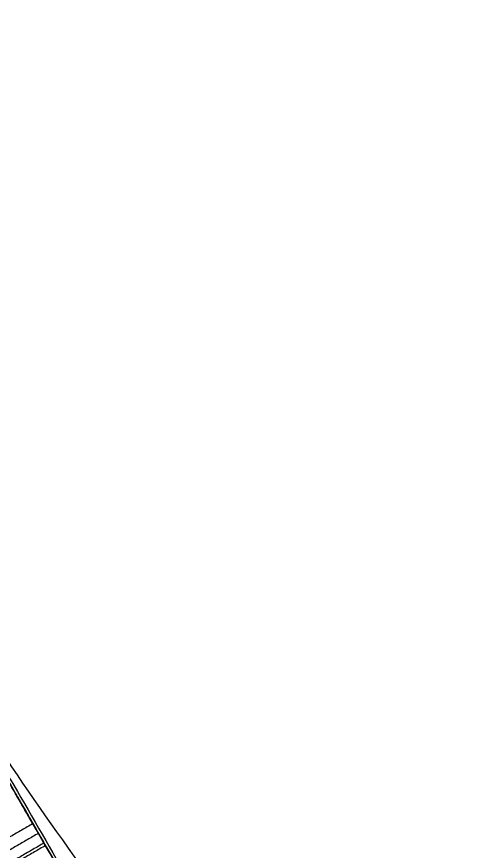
# Model space of a CAD drawing. Header units: millimetres. Extents: x -610 to 610, y -610 to 610.
# Drawn here: x -451.7 to -369.4, y -319.9 to -173.5 of the extents above; entities that cross this region are included whole.
import ezdxf

# ---------------------------------------------------------------- set-up
doc = ezdxf.new("R2010")
doc.units = ezdxf.units.MM
doc.layers.add('base', color=7, linetype='Continuous', true_color=0xffecbc)

msp = doc.modelspace()

# ---------------------------------------------------------------- linework, layer by layer
at = {"layer": 'base'}
msp.add_line((-586.12, -77.24, 122.97), (-384.99, -425.61, 122.97), dxfattribs=at)
for centre, radius in [((0, 0, 249.47), 610), ((0, 0, 250.47), 610), ((0, 0, 243.46), 607.51), ((0, 0, 256.48), 607.51), ((0, 0, 240.97), 601.5), ((0, 0, 258.97), 601.5)]:
    msp.add_circle(centre, radius, dxfattribs=at)
at = {"layer": 'base', "extrusion": (0, 0, -1)}
for centre, radius in [((0, 0, 3.53), 610), ((0, 0, 4.53), 610), ((0, 0, -2.48), 607.51), ((0, 0, 10.54), 607.51), ((0, 0, -4.97), 601.5), ((0, 0, 13.03), 601.5)]:
    msp.add_circle(centre, radius, dxfattribs=at)
at = {"layer": 'base'}
for points, weights, degree, knots in [([(-495.2, -356.2, -4.03), (-851.4, 139, -4.03), (-356.2, 495.2, -4.03), (139, 851.4, -4.03), (495.2, 356.2, -4.03), (851.4, -139, -4.03), (356.2, -495.2, -4.03), (-139, -851.4, -4.03), (-495.2, -356.2, -4.03)], [1, 0.707106781187, 1, 0.707106781187, 1, 0.707106781187, 1, 0.707106781187, 1], 2, [0, 0, 0, 958.185759, 958.185759, 1916.371519, 1916.371519, 2874.557278, 2874.557278, 3832.743037, 3832.743037, 3832.743037]), ([(-610, 0, 249.97), (-610, -610, 249.97), (0, -610, 249.97), (610, -610, 249.97), (610, 0, 249.97), (610, 610, 249.97), (0, 610, 249.97), (-610, 610, 249.97), (-610, 0, 249.97)], [1, 0.707106781187, 1, 0.707106781187, 1, 0.707106781187, 1, 0.707106781187, 1], 2, [0, 0, 0, 958.185759, 958.185759, 1916.371519, 1916.371519, 2874.557278, 2874.557278, 3832.743037, 3832.743037, 3832.743037]), ([(32.65, -544.76, 240.97), (-510.36, -577.3, 240.97), (-544.65, -34.4, 240.97), (-578.93, 508.51, 240.97), (-36.14, 544.54, 240.97), (506.65, 580.56, 240.97), (544.42, 37.89, 240.97), (582.18, -504.79, 240.97), (39.63, -544.29, 240.97)], [1, 0.708239625255, 1, 0.708239625255, 1, 0.708239625255, 1, 0.708239625255, 1], 2, [654.018286, 654.018286, 654.018286, 1509.504571, 1509.504571, 2364.990855, 2364.990855, 3220.47714, 3220.47714, 4075.963425, 4075.963425, 4075.963425]), ([(32.65, -544.76, 244.97), (-510.36, -577.3, 244.97), (-544.65, -34.4, 244.97), (-578.93, 508.51, 244.97), (-36.14, 544.54, 244.97), (506.65, 580.56, 244.97), (544.42, 37.89, 244.97), (582.18, -504.79, 244.97), (39.63, -544.29, 244.97)], [1, 0.708239625255, 1, 0.708239625255, 1, 0.708239625255, 1, 0.708239625255, 1], 2, [654.018286, 654.018286, 654.018286, 1509.504571, 1509.504571, 2364.990855, 2364.990855, 3220.47714, 3220.47714, 4075.963425, 4075.963425, 4075.963425]), ([(32.65, -544.76, 242.97), (-510.36, -577.3, 242.97), (-544.65, -34.4, 242.97), (-578.93, 508.51, 242.97), (-36.14, 544.54, 242.97), (506.65, 580.56, 242.97), (544.42, 37.89, 242.97), (582.18, -504.79, 242.97), (39.63, -544.29, 242.97)], [1, 0.708239625255, 1, 0.708239625255, 1, 0.708239625255, 1, 0.708239625255, 1], 2, [654.018286, 654.018286, 654.018286, 1509.504571, 1509.504571, 2364.990855, 2364.990855, 3220.47714, 3220.47714, 4075.963425, 4075.963425, 4075.963425]), ([(-448.83, -315.04, 140.12), (-450.38, -312.35, 138.24), (-452.19, -309.21, 138.07), (-453.83, -306.38, 139.64), (-455.46, -303.54, 141.22), (-456.53, -301.71, 144.17), (-456.76, -301.31, 147.77)], [1, 0.919341741165, 0.919341741165, 1, 0.919341741165, 0.919341741165, 1], 3, [1721.078293, 1721.078293, 1721.078293, 1721.078293, 1731.515572, 1731.515572, 1731.515572, 1741.952851, 1741.952851, 1741.952851, 1741.952851]), ([(-455.97, -302.67, 185.33), (-452.85, -308.07, 188.93), (-449.73, -313.48, 192.54), (-446.61, -318.88, 196.14), (-446.37, -319.3, 196.42), (-446.1, -319.76, 196.57), (-445.82, -320.24, 196.57)], [1, 1, 1, 1, 0.976658867519, 0.976658867519, 1], 3, [1777.788717, 1777.788717, 1777.788717, 1777.788717, 1778.788717, 1778.788717, 1778.788717, 1779.030416, 1779.030416, 1779.030416, 1779.030416])]:
    msp.add_rational_spline(points, weights, degree=degree, knots=knots, dxfattribs=at)
for points, degree in [([(-384.99, -425.61, 244.97), (-482.97, -255.89, 244.97), (-580.96, -86.18, 244.97)], 2), ([(-392.79, -430.11, 244.97), (-490.77, -260.39, 244.97), (-588.75, -90.68, 244.97)], 2), ([(-400.58, -434.61, 244.97), (-498.56, -264.89, 244.97), (-596.55, -95.18, 244.97)], 2), ([(-386.71, -457.67, 4.97), (-488.21, -281.87, 4.97), (-589.71, -106.07, 4.97)], 2), ([(-386.71, -457.67, 0.97), (-488.21, -281.87, 0.97), (-589.71, -106.07, 0.97)], 2), ([(-386.71, -457.67, 2.97), (-488.21, -281.87, 2.97), (-589.71, -106.07, 2.97)], 2), ([(-567.25, -109.92, 0.97), (-472.98, -273.21, 0.97), (-378.7, -436.5, 0.97)], 2), ([(-575.05, -114.42, 0.97), (-480.77, -277.71, 0.97), (-386.5, -441, 0.97)], 2), ([(-582.84, -118.92, 0.97), (-488.57, -282.21, 0.97), (-394.29, -445.5, 0.97)], 2), ([(-563.1, -207.5, 240.97), (-432.61, -363, 240.97), (-302.13, -518.51, 240.97)], 2), ([(-563.1, -207.5, 244.97), (-432.61, -363, 244.97), (-302.13, -518.51, 244.97)], 2), ([(-563.1, -207.5, 242.97), (-432.61, -363, 242.97), (-302.13, -518.51, 242.97)], 2), ([(-448.83, -315.04, 140.12), (-456.62, -319.54, 140.12), (-464.42, -324.04, 140.12)], 2), ([(-446.87, -318.44, 142.39), (-447.52, -317.3, 141.63), (-448.17, -316.17, 140.87), (-448.83, -315.04, 140.12)], 3), ([(-447.85, -316.74, 141.25), (-455.64, -321.24, 141.25), (-463.44, -325.74, 141.25)], 2), ([(-446.87, -318.44, 142.39), (-454.66, -322.94, 142.39), (-462.45, -327.44, 142.39)], 2), ([(-446.61, -318.88, 196.14), (-454.4, -323.38, 196.14), (-462.2, -327.88, 196.14)], 2), ([(-439.66, -330.92, 150.7), (-442.06, -326.76, 147.93), (-444.46, -322.6, 145.16), (-446.87, -318.44, 142.39)], 3)]:
    msp.add_open_spline(points, degree=degree, dxfattribs=at)
for points in [[(-571.93, -100.85, 4.97), (-552.1, -135.21, 4.97), (-532.26, -169.57, 4.97), (-452.78, -307.23, 4.97), (-373.3, -444.89, 4.97)], [(-571.93, -100.85, 0.97), (-552.1, -135.21, 0.97), (-532.26, -169.57, 0.97), (-452.78, -307.23, 0.97), (-373.3, -444.89, 0.97)], [(-571.93, -100.85, 2.97), (-552.1, -135.21, 2.97), (-532.26, -169.57, 2.97), (-452.78, -307.23, 2.97), (-373.3, -444.89, 2.97)]]:
    msp.add_open_spline(points, degree=2, knots=[-9325.224932, -9325.224932, -9325.224932, -9245.872327, -9245.872327, -8927.963371, -8927.963371, -8927.963371], dxfattribs=at)

doc.saveas('drawing.dxf')
